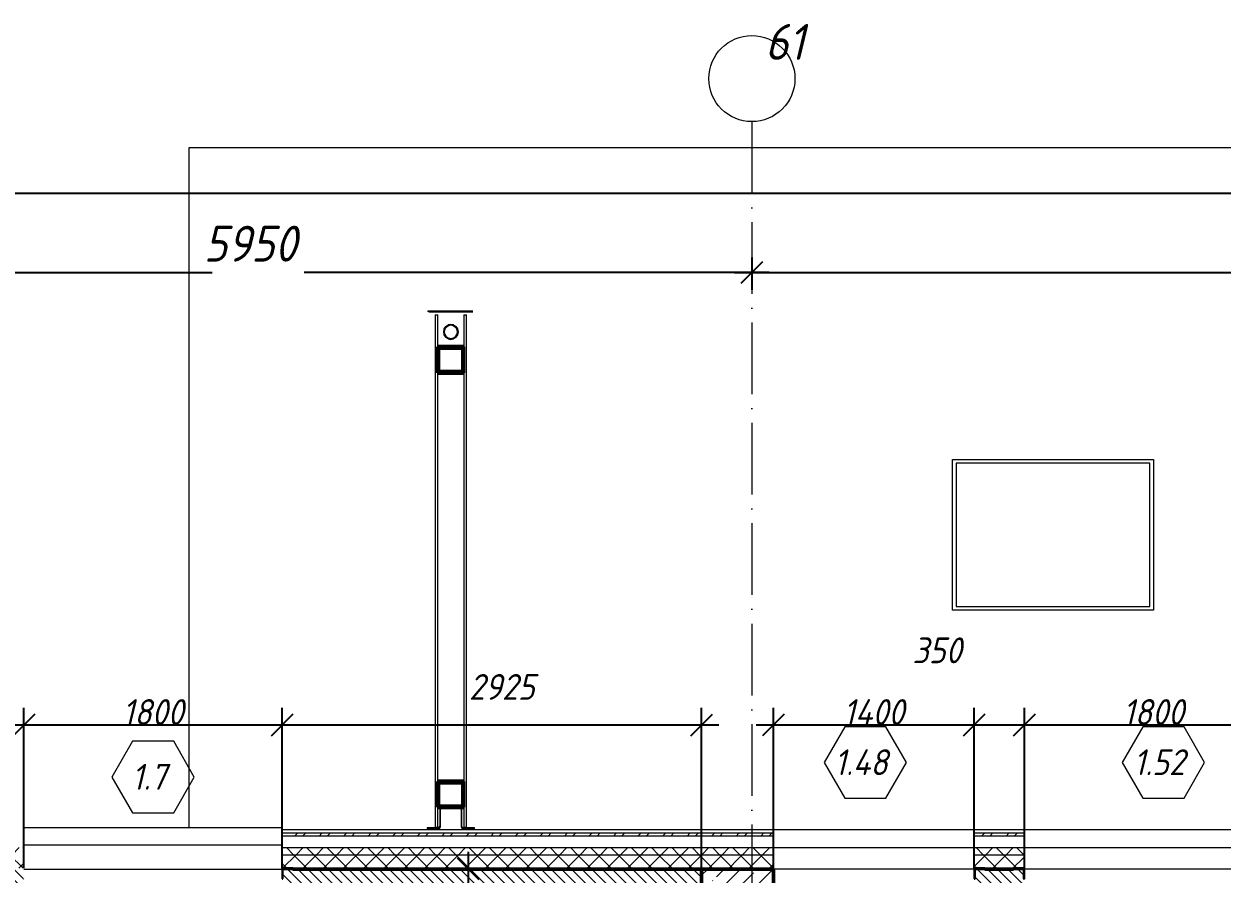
# Model space of a CAD drawing. Header units: millimetres. Extents: x -401725 to 250493, y 305116 to 802890.
# Drawn here: x -90976 to -82623, y 630363 to 636291 of the extents above; entities that cross this region are included whole.
import ezdxf

# ---------------------------------------------------------------- set-up
doc = ezdxf.new("R2010")
doc.units = ezdxf.units.MM
doc.linetypes.add('50_200_ШТРИХ_1Т_ш5_п1_п1_', pattern=[700, 500, -100, 0, -100])
for name, color, linetype, lineweight in [('A-____-____-DIMS', 7, 'Continuous', 9), ('A-DOOR-____-IDEN', 7, 'Continuous', 9), ('A-FLOR-____-OTLN', 7, 'Continuous', 9), ('A-GENM-____-MCUT', 7, 'Continuous', 25), ('A-GENM-____-OTLN-1', 7, 'Continuous', 25), ('A-GLAZ-____-OTLN', 7, 'Continuous', 9), ('A-WALL-____-MCUT', 7, 'Continuous', 13), ('A-WALL-____-MCUT-2', 7, 'Continuous', 50), ('A-WALL-____-OTLN', 7, 'Continuous', 9), ('A-WALL-____-PATT-1', 7, 'Continuous', 9), ('S-BEAM-____-MCUT', 7, 'Continuous', 53), ('S-BEAM-____-OTLN', 7, 'Continuous', 9), ('S-COLS-____-MCUT', 7, 'Continuous', 50), ('S-COLS-____-OTLN', 7, 'Continuous', 9), ('S-GRID-____-IDEN', 7, 'Continuous', 9), ('S-GRID-____-OTLN-1', 7, '50_200_ШТРИХ_1Т_ш5_п1_п1_', 9)]:
    doc.layers.add(name, color=color, linetype=linetype, lineweight=lineweight)
for name, color, linetype, lineweight, true_color in [('A-WALL-____-MCUT-7', 7, 'Continuous', 9, 0x000000), ('A-WALL-____-PATT-2', 7, 'Continuous', 9, 0x787878), ('A-WALL-FNSH-MCUT-3', 7, 'Continuous', 9, 0x000000)]:
    doc.layers.add(name, color=color, linetype=linetype, lineweight=lineweight, true_color=true_color)
doc.styles.add('ISOCPEUR_I', font='isocpeui.ttf', dxfattribs={"width": 0.9, "height": 2.5})
doc.styles.add('ISOCPEUR_I_10', font='isocpeui.ttf', dxfattribs={"width": 0.9, "height": 180})
doc.styles.add('ISOCPEUR_I_12', font='isocpeui.ttf', dxfattribs={"width": 0.9, "height": 180})
doc.styles.add('ISOCPEUR_I_14', font='isocpeui.ttf', dxfattribs={"width": 0.9, "height": 180})
doc.styles.add('ISOCPEUR_I_9', font='isocpeui.ttf', dxfattribs={"width": 0.9, "height": 250})
doc.dimstyles.new('ISO-1_8_0_9К_СРЕДНИЙ_Кладочные_4', dxfattribs={"dimscale": 304.8, "dimtxt": 179.276612, "dimasz": 0.492126, "dimexe": 0.393701, "dimexo": 0, "dimgap": 0, "dimtad": 1, "dimdec": 3, "dimrnd": 0.001, "dimdsep": 46, "dimtxsty": 'ISOCPEUR_I_10', "dimblk1": 'OBLIQUE', "dimblk2": 'OBLIQUE', "dimsah": 1, "dimcen": 0.09, "dimdle": 0.393701, "dimazin": 0, "dimtfac": 1, "dimtdec": 4, "dimtix": 1, "dimtmove": 1, "dimatfit": 3, "dimfxl": 1, "dimtvp": 1, "dimtolj": 1, "dimtzin": 0, "dimarcsym": 2})
doc.dimstyles.new('ISO-1_8_0_9К_СРЕДНИЙ_Кладочные_5', dxfattribs={"dimscale": 304.8, "dimtxt": 179.276612, "dimasz": 0.492126, "dimexe": 0.393701, "dimexo": 0, "dimgap": 0, "dimtad": 1, "dimdec": 3, "dimrnd": 0.001, "dimdsep": 46, "dimtxsty": 'ISOCPEUR_I_10', "dimblk1": 'OBLIQUE', "dimblk2": 'OBLIQUE', "dimsah": 1, "dimcen": 0.09, "dimdle": 0.393701, "dimazin": 0, "dimtfac": 1, "dimtdec": 4, "dimtix": 1, "dimtmove": 2, "dimatfit": 3, "dimfxl": 1, "dimtvp": 1, "dimtolj": 1, "dimtzin": 0, "dimarcsym": 2})
doc.dimstyles.new('ISO-1_8_0_9К_СРЕДНИЙ_Кладочные_6', dxfattribs={"dimscale": 304.8, "dimtxt": 179.276612, "dimasz": 0.492126, "dimexe": 0.393701, "dimexo": 0, "dimgap": 0, "dimtad": 1, "dimdec": 3, "dimrnd": 0.001, "dimdsep": 46, "dimtxsty": 'ISOCPEUR_I_14', "dimblk1": 'OBLIQUE', "dimblk2": 'OBLIQUE', "dimsah": 1, "dimcen": 0.09, "dimdle": 0.393701, "dimazin": 0, "dimtfac": 1, "dimtdec": 4, "dimtix": 1, "dimtmove": 0, "dimatfit": 3, "dimfxl": 1, "dimtvp": 1, "dimtolj": 1, "dimtzin": 0, "dimarcsym": 2})
doc.dimstyles.new('ISO-2_5_0_9К_БОЛЬШОЙ_ОСИ', dxfattribs={"dimscale": 304.8, "dimtxt": 248.995294, "dimasz": 0.492126, "dimexe": 0.393701, "dimexo": 0, "dimgap": 0, "dimtad": 1, "dimdec": 0, "dimzin": 0, "dimdsep": 46, "dimtxsty": 'ISOCPEUR_I', "dimblk1": 'OBLIQUE', "dimblk2": 'OBLIQUE', "dimsah": 1, "dimcen": 0.09, "dimdle": 0.393701, "dimazin": 0, "dimtfac": 1, "dimtdec": 4, "dimtix": 1, "dimtmove": 0, "dimatfit": 3, "dimfxl": 1, "dimtvp": 1, "dimtolj": 1, "dimtzin": 0, "dimarcsym": 2})
doc.dimstyles.new('ISO-2_5_0_9К_БОЛЬШОЙ_ОСИ_2', dxfattribs={"dimscale": 304.8, "dimtxt": 248.995294, "dimasz": 0.492126, "dimexe": 0.393701, "dimexo": 0, "dimgap": 0, "dimtad": 1, "dimdec": 0, "dimzin": 0, "dimdsep": 46, "dimtxsty": 'ISOCPEUR_I_9', "dimblk1": 'OBLIQUE', "dimblk2": 'OBLIQUE', "dimsah": 1, "dimcen": 0.09, "dimdle": 0.393701, "dimazin": 0, "dimtfac": 1, "dimtdec": 4, "dimtix": 1, "dimtmove": 2, "dimatfit": 3, "dimfxl": 1, "dimtvp": 1, "dimtolj": 1, "dimtzin": 0, "dimarcsym": 2})
pattern_1 = [(135, (-175000.736, 544716.51), (-35.35534, -35.35534), [])]
pattern_2 = [(45, (-175000.74, 544716.51), (-85.53659, 85.53659), []), (45, (-174943.71, 544716.51), (-85.53659, 85.53659), [])]
pattern_3 = [(45, (-175000.74, 544716.51), (-70.71068, 70.71068), []), (135, (-175000.74, 544716.51), (-70.71068, -70.71068), [])]

# ---------------------------------------------------------------- blocks, each defined once
blk = doc.blocks.new('BSC_Колонна _Прямоугольная - 500х500-V53-АР1_Кладочный план 1 этажа в осях 1-64_Ю-ЯЯ')
at = {"layer": 'S-COLS-____-OTLN'}
h = blk.add_hatch(dxfattribs=at)
h.set_pattern_fill('FP_53', color=256, style=0, pattern_type=2)
h.set_pattern_definition([(45, (-89000, -85431.04), (-114.04925, 114.04925), []), (45, (-88885.95, -85431.04), (-114.04925, 114.04925), [201.613, -40.323, 3.353, -36.97])])
h.paths.add_polyline_path([(-250, -250), (250, -250), (250, 250), (-250, 250)], flags=0)
at = {"layer": 'S-COLS-____-MCUT'}
for p, q in [((250, 250), (-250, 250)), ((-250, 250), (-250, -250)), ((250, -250), (250, 250)), ((-250, -250), (250, -250))]:
    blk.add_line(p, q, dxfattribs=at)
blk = doc.blocks.new('Фахверк_СКБ_Уголок - 250_2700-27497298-АР1_Кладочный план 1 этажа в осях 1-64_Ю-ЯЯ')
at = {"layer": 'A-GENM-____-MCUT'}
for p, q in [((200, 181), (125, 181)), ((125, 181), (125, 106)), ((131, 106), (131, 175)), ((131, 175), (200, 175)), ((200, 175), (200, 181)), ((125, 106), (131, 106)), ((131, -6), (125, -6)), ((125, -6), (125, -81)), ((125, -81), (200, -81)), ((131, -75), (131, -6)), ((200, -75), (131, -75)), ((200, -81), (200, -75))]:
    blk.add_line(p, q, dxfattribs=at)
blk = doc.blocks.new('Водосточная труба3 - Водосточная труба-27570315-АР1_Кладочный план 1 этажа в осях 1-64_Ю-ЯЯ')
at = {"layer": 'A-GENM-____-MCUT'}
for radius, start, end in [(50, 90, 270), (48, 90, 270), (50, 270, 90), (48, 270, 90)]:
    blk.add_arc((87001.3, 89427), radius, start, end, dxfattribs=at)
blk = doc.blocks.new('Каркас несущий 3 - Каркас несущий 1-27570357-АР1_Кладочный план 1 этажа в осях 1-64_Ю-ЯЯ')
at = {"layer": 'S-BEAM-____-MCUT'}
for p, q in [((86910.3, 89322), (86910.3, 89142)), ((87090.3, 89322), (86910.3, 89322)), ((86916.3, 89316), (87084.3, 89316)), ((86916.3, 89148), (86916.3, 89316)), ((87084.3, 89316), (87084.3, 89148)), ((87090.3, 89142), (87090.3, 89322)), ((86910.3, 89142), (87090.3, 89142)), ((87084.3, 89148), (86916.3, 89148)), ((86910.3, 86292), (86910.3, 86112)), ((87090.3, 86292), (86910.3, 86292)), ((87090.3, 86112), (87090.3, 86292)), ((86916.3, 86286), (87084.3, 86286)), ((86916.3, 86118), (86916.3, 86286)), ((87084.3, 86286), (87084.3, 86118)), ((86910.3, 86112), (87090.3, 86112)), ((87084.3, 86118), (86916.3, 86118))]:
    blk.add_line(p, q, dxfattribs=at)
blk = doc.blocks.new('Каркас несущий 6 - Каркас несущий 2-27571040-АР1_Кладочный план 1 этажа в осях 1-64_Ю-ЯЯ')
at = {"layer": 'S-BEAM-____-OTLN'}
for p, q in [((86891.3, 89546.9), (86891.3, 85971)), ((86891.3, 89546.9), (86892.3, 89546.9)), ((86892.3, 89546.9), (86910.3, 89546.9)), ((86910.3, 89546.9), (86911.3, 89546.9)), ((86911.3, 89322), (86911.3, 89546.9)), ((87091.3, 89546.9), (87091.3, 85971)), ((87091.3, 89546.9), (87092.3, 89546.9)), ((87092.3, 89546.9), (87110.3, 89546.9)), ((87110.3, 89546.9), (87111.3, 89546.9)), ((87111.3, 85971), (87111.3, 89546.9)), ((86911.3, 86292), (86911.3, 89142.1)), ((86911.3, 85971), (86911.3, 86112)), ((86892.3, 85971), (86891.3, 85971)), ((86910.3, 85971), (86892.3, 85971)), ((86911.3, 85971), (86910.3, 85971)), ((87092.3, 85971), (87091.3, 85971)), ((87110.3, 85971), (87092.3, 85971)), ((87111.3, 85971), (87110.3, 85971))]:
    blk.add_line(p, q, dxfattribs=at)
blk = doc.blocks.new('_Загрузка_Элементы крепления фасадных ламелей2 - _Загрузка_Элементы крепления фасадных ламелей-27588014-АР1_Кладочный план 1 этажа в осях 1-64_Ю-ЯЯ')
at = {"layer": 'S-BEAM-____-OTLN'}
for p, q in [((86923.7, 86099.4), (86923.7, 85978.5)), ((86928.7, 85978.4), (86928.7, 86099.3)), ((86938.1, 86108.9), (87063.9, 86108.9)), ((86938.1, 86107), (87063.9, 86107)), ((87073.3, 86099.3), (87073.3, 85978.4)), ((87078.3, 85978.5), (87078.3, 86099.4)), ((86914.1, 85968.9), (86836, 85968.9)), ((86836, 85968.9), (86836, 85963.9)), ((86836, 85963.9), (86914.2, 85963.9)), ((86836, 85963.9), (86836, 85962)), ((86836, 85962), (86914.2, 85962)), ((86928.7, 85976.6), (86928.7, 85978.4)), ((87073.3, 85978.4), (87073.3, 85976.6)), ((87087.8, 85963.9), (87166, 85963.9)), ((87087.8, 85962), (87166, 85962)), ((87166, 85968.9), (87087.9, 85968.9)), ((87166, 85963.9), (87166, 85968.9)), ((87166, 85962), (87166, 85963.9))]:
    blk.add_line(p, q, dxfattribs=at)
for centre, radius, start, end in [((86938.7, 86098.9), 15, 121.18316, 178.15842), ((86938.7, 86098.9), 10, 93.30148, 177.74449), ((86938.7, 86097.1), 10, 93.30148, 177.74449), ((87063.3, 86098.9), 10, 2.25551, 86.69852), ((87063.3, 86097.1), 10, 2.25551, 86.69852), ((87063.3, 86098.9), 15, 1.84158, 58.81684), ((86913.7, 85978.8), 10, 272.25551, 357.74449), ((86913.7, 85978.8), 15, 271.84158, 358.15842), ((86913.7, 85977), 15, 271.84158, 358.15842), ((87088.3, 85978.8), 15, 181.84158, 268.15842), ((87088.3, 85977), 15, 181.84158, 268.15842), ((87088.3, 85978.8), 10, 182.25551, 267.74449)]:
    blk.add_arc(centre, radius, start, end, dxfattribs=at)
blk = doc.blocks.new('Отлив_СКБ - Отлив витража_120_НВФ-31885689-АР1_Кладочный план 1 этажа в осях 1-64_Ю-ЯЯ')
at = {"layer": 'A-GLAZ-____-OTLN'}
for p, q in [((0, 83), (0, 120)), ((1800, 120), (0, 120)), ((1800, 120), (1800, 83)), ((0, 2), (1800, 2)), ((1800, 0), (0, 0))]:
    blk.add_line(p, q, dxfattribs=at)
blk = doc.blocks.new('Ось сетки - Круг_Ø6_00__ISO-2_5_0_9K_-25732049-АР1_Кладочный план 1 этажа в осях 1-64_Ю-ЯЯ')
at = {"layer": 'S-GRID-____-IDEN'}
blk.add_circle((0, 0), 3, dxfattribs=at)
blk = doc.blocks.new('_Oblique')
at = {"color": 0, "linetype": 'ByBlock', "lineweight": -2}
blk.add_line((-0.5, -0.5), (0.5, 0.5), dxfattribs=at)
blk = doc.blocks.new('*D12062')
at = {"layer": 'A-____-____-DIMS', "color": 0, "lineweight": -2, "transparency": 16777216}
for p, q in [((-91850.7, 634663), (-91850.7, 634437)), ((-85900.7, 634663), (-85900.7, 634437)), ((-91970.7, 634557), (-89663, 634557)), ((-85780.7, 634557), (-89021.9, 634557))]:
    blk.add_line(p, q, dxfattribs=at)
at = {"layer": 'Defpoints', "color": 0, "transparency": 16777216}
for p in [(-91850.7, 634663), (-85900.7, 634663), (-85900.7, 634557)]:
    blk.add_point(p, dxfattribs=at)
at = {"layer": 'A-____-____-DIMS', "color": 0, "lineweight": -2, "transparency": 16777216, "xscale": 150, "yscale": 150, "zscale": 150, "rotation": 180}
blk.add_blockref('_Oblique', (-91850.7, 634557), dxfattribs=at)
at = {"layer": 'A-____-____-DIMS', "color": 0, "lineweight": -2, "transparency": 16777216, "xscale": 150, "yscale": 150, "zscale": 150}
blk.add_blockref('_Oblique', (-85900.7, 634557), dxfattribs=at)
at = {"layer": 'A-____-____-DIMS', "color": 0, "transparency": 16777216, "insert": (-89721.7, 634883.6), "char_height": 250, "width": 758.478, "attachment_point": 1, "line_spacing_factor": 1.149209, "style": 'ISOCPEUR_I_9'}
blk.add_mtext('\\A1;5950', dxfattribs=at)
blk = doc.blocks.new('*D12063')
at = {"layer": 'A-____-____-DIMS', "color": 0, "lineweight": -2, "transparency": 16777216}
for p, q in [((-85900.7, 634663), (-85900.7, 634437)), ((-81650.7, 634663), (-81650.7, 634437)), ((-86020.7, 634557), (-81530.7, 634557))]:
    blk.add_line(p, q, dxfattribs=at)
at = {"layer": 'Defpoints', "color": 0, "transparency": 16777216}
for p in [(-85900.7, 634663), (-81650.7, 634663), (-81650.7, 634557)]:
    blk.add_point(p, dxfattribs=at)
at = {"layer": 'A-____-____-DIMS', "color": 0, "lineweight": -2, "transparency": 16777216, "xscale": 150, "yscale": 150, "zscale": 150, "rotation": 180}
blk.add_blockref('_Oblique', (-85900.7, 634557), dxfattribs=at)
at = {"layer": 'A-____-____-DIMS', "color": 0, "lineweight": -2, "transparency": 16777216, "xscale": 150, "yscale": 150, "zscale": 150}
blk.add_blockref('_Oblique', (-81650.7, 634557), dxfattribs=at)
at = {"layer": 'A-____-____-DIMS', "color": 0, "transparency": 16777216, "insert": (-83775.7, 634558.2), "char_height": 2.5, "width": 781.462, "attachment_point": 5, "style": 'ISOCPEUR_I'}
blk.add_mtext('\\A1;4250', dxfattribs=at)
blk = doc.blocks.new('*D12066')
at = {"layer": 'A-____-____-DIMS', "color": 0, "lineweight": -2, "transparency": 16777216}
for p, q in [((-177350.7, 635215.2), (-177350.7, 634989.2)), ((-73850.7, 635215.2), (-73850.7, 634989.2)), ((-177470.7, 635109.2), (-126117.4, 635109.2)), ((-73730.7, 635109.2), (-125238.4, 635109.2))]:
    blk.add_line(p, q, dxfattribs=at)
at = {"layer": 'Defpoints', "color": 0, "transparency": 16777216}
for p in [(-177350.7, 635215.2), (-73850.7, 635215.2), (-73850.7, 635109.2)]:
    blk.add_point(p, dxfattribs=at)
at = {"layer": 'A-____-____-DIMS', "color": 0, "lineweight": -2, "transparency": 16777216, "xscale": 150, "yscale": 150, "zscale": 150, "rotation": 180}
blk.add_blockref('_Oblique', (-177350.7, 635109.2), dxfattribs=at)
at = {"layer": 'A-____-____-DIMS', "color": 0, "lineweight": -2, "transparency": 16777216, "xscale": 150, "yscale": 150, "zscale": 150}
blk.add_blockref('_Oblique', (-73850.7, 635109.2), dxfattribs=at)
at = {"layer": 'A-____-____-DIMS', "color": 0, "transparency": 16777216, "insert": (-126218, 635435.8), "char_height": 250, "width": 1080.257, "attachment_point": 1, "line_spacing_factor": 1.149209, "style": 'ISOCPEUR_I_9'}
blk.add_mtext('\\A1;103500', dxfattribs=at)
blk = doc.blocks.new('Марка проема - марка проема-27336095-АР1_Кладочный план 1 этажа в осях 1-64_Ю-ЯЯ')
at = {"layer": 'A-DOOR-____-IDEN'}
for p, q in [((-1.439, 0.159), (-2.877, -2.333)), ((1.439, 0.159), (-1.439, 0.159)), ((2.877, -2.333), (1.439, 0.159)), ((-2.877, -2.333), (-1.439, -4.825)), ((1.439, -4.825), (2.877, -2.333)), ((-1.439, -4.825), (1.439, -4.825))]:
    blk.add_line(p, q, dxfattribs=at)
blk = doc.blocks.new('*D12780')
at = {"layer": 'A-____-____-DIMS', "color": 0, "lineweight": -2, "transparency": 16777216}
for p, q in [((-91600.7, 630397.6), (-91600.7, 631522.7)), ((-90975.7, 630403.6), (-90975.7, 631522.7)), ((-91720.7, 631402.7), (-90855.7, 631402.7))]:
    blk.add_line(p, q, dxfattribs=at)
at = {"layer": 'Defpoints', "color": 0, "transparency": 16777216}
for p in [(-90975.7, 631402.7), (-91600.7, 630397.6), (-90975.7, 630403.6)]:
    blk.add_point(p, dxfattribs=at)
at = {"layer": 'A-____-____-DIMS', "color": 0, "lineweight": -2, "transparency": 16777216, "xscale": 150, "yscale": 150, "zscale": 150, "rotation": 180}
blk.add_blockref('_Oblique', (-91600.7, 631402.7), dxfattribs=at)
at = {"layer": 'A-____-____-DIMS', "color": 0, "lineweight": -2, "transparency": 16777216, "xscale": 150, "yscale": 150, "zscale": 150}
blk.add_blockref('_Oblique', (-90975.7, 631402.7), dxfattribs=at)
at = {"layer": 'A-____-____-DIMS', "color": 0, "transparency": 16777216, "insert": (-91288.2, 631492.7), "char_height": 180, "width": 409.578, "attachment_point": 5, "style": 'ISOCPEUR_I_14'}
blk.add_mtext('\\A1;625', dxfattribs=at)
blk = doc.blocks.new('*D12781')
at = {"layer": 'A-____-____-DIMS', "color": 0, "lineweight": -2, "transparency": 16777216}
for p, q in [((-90975.7, 630403.6), (-90975.7, 631522.7)), ((-89175.7, 630403.6), (-89175.7, 631522.7)), ((-91095.7, 631402.7), (-89055.7, 631402.7))]:
    blk.add_line(p, q, dxfattribs=at)
at = {"layer": 'Defpoints', "color": 0, "transparency": 16777216}
for p in [(-89175.7, 631402.7), (-90975.7, 630403.6), (-89175.7, 630403.6)]:
    blk.add_point(p, dxfattribs=at)
at = {"layer": 'A-____-____-DIMS', "color": 0, "lineweight": -2, "transparency": 16777216, "xscale": 150, "yscale": 150, "zscale": 150, "rotation": 180}
blk.add_blockref('_Oblique', (-90975.7, 631402.7), dxfattribs=at)
at = {"layer": 'A-____-____-DIMS', "color": 0, "lineweight": -2, "transparency": 16777216, "xscale": 150, "yscale": 150, "zscale": 150}
blk.add_blockref('_Oblique', (-89175.7, 631402.7), dxfattribs=at)
at = {"layer": 'A-____-____-DIMS', "color": 0, "transparency": 16777216, "insert": (-90075.7, 631492.7), "char_height": 180, "width": 504.733, "attachment_point": 5, "style": 'ISOCPEUR_I_14'}
blk.add_mtext('\\A1;1800', dxfattribs=at)
blk = doc.blocks.new('*D12782')
at = {"layer": 'A-____-____-DIMS', "color": 0, "lineweight": -2, "transparency": 16777216}
for p, q in [((-89175.7, 630403.6), (-89175.7, 631522.7)), ((-86250.7, 630397.6), (-86250.7, 631522.7)), ((-89295.7, 631402.7), (-86130.7, 631402.7))]:
    blk.add_line(p, q, dxfattribs=at)
at = {"layer": 'Defpoints', "color": 0, "transparency": 16777216}
for p in [(-86250.7, 631402.7), (-89175.7, 630403.6), (-86250.7, 630397.6)]:
    blk.add_point(p, dxfattribs=at)
at = {"layer": 'A-____-____-DIMS', "color": 0, "lineweight": -2, "transparency": 16777216, "xscale": 150, "yscale": 150, "zscale": 150, "rotation": 180}
blk.add_blockref('_Oblique', (-89175.7, 631402.7), dxfattribs=at)
at = {"layer": 'A-____-____-DIMS', "color": 0, "lineweight": -2, "transparency": 16777216, "xscale": 150, "yscale": 150, "zscale": 150}
blk.add_blockref('_Oblique', (-86250.7, 631402.7), dxfattribs=at)
at = {"layer": 'A-____-____-DIMS', "color": 0, "transparency": 16777216, "insert": (-87873, 631757.8), "char_height": 180, "width": 546.104, "attachment_point": 1, "line_spacing_factor": 1.149209, "style": 'ISOCPEUR_I_10'}
blk.add_mtext('\\A1;2925', dxfattribs=at)
blk = doc.blocks.new('*D12783')
at = {"layer": 'A-____-____-DIMS', "color": 0, "lineweight": -2, "transparency": 16777216}
for p, q in [((-85750.7, 630397.6), (-85750.7, 631522.7)), ((-84350.7, 630403.6), (-84350.7, 631522.7)), ((-85870.7, 631402.7), (-84230.7, 631402.7))]:
    blk.add_line(p, q, dxfattribs=at)
at = {"layer": 'Defpoints', "color": 0, "transparency": 16777216}
for p in [(-84350.7, 631402.7), (-85750.7, 630397.6), (-84350.7, 630403.6)]:
    blk.add_point(p, dxfattribs=at)
at = {"layer": 'A-____-____-DIMS', "color": 0, "lineweight": -2, "transparency": 16777216, "xscale": 150, "yscale": 150, "zscale": 150, "rotation": 180}
blk.add_blockref('_Oblique', (-85750.7, 631402.7), dxfattribs=at)
at = {"layer": 'A-____-____-DIMS', "color": 0, "lineweight": -2, "transparency": 16777216, "xscale": 150, "yscale": 150, "zscale": 150}
blk.add_blockref('_Oblique', (-84350.7, 631402.7), dxfattribs=at)
at = {"layer": 'A-____-____-DIMS', "color": 0, "transparency": 16777216, "insert": (-85050.7, 631492.7), "char_height": 180, "width": 521.281, "attachment_point": 5, "style": 'ISOCPEUR_I_14'}
blk.add_mtext('\\A1;1400', dxfattribs=at)
blk = doc.blocks.new('*D12784')
at = {"layer": 'A-____-____-DIMS', "color": 0, "lineweight": -2, "transparency": 16777216}
for p, q in [((-84350.7, 630403.6), (-84350.7, 631522.7)), ((-84000.7, 630403.6), (-84000.7, 631522.7)), ((-84470.7, 631402.7), (-83880.7, 631402.7))]:
    blk.add_line(p, q, dxfattribs=at)
at = {"layer": 'Defpoints', "color": 0, "transparency": 16777216}
for p in [(-84000.7, 631402.7), (-84350.7, 630403.6), (-84000.7, 630403.6)]:
    blk.add_point(p, dxfattribs=at)
at = {"layer": 'A-____-____-DIMS', "color": 0, "lineweight": -2, "transparency": 16777216, "xscale": 150, "yscale": 150, "zscale": 150, "rotation": 180}
blk.add_blockref('_Oblique', (-84350.7, 631402.7), dxfattribs=at)
at = {"layer": 'A-____-____-DIMS', "color": 0, "lineweight": -2, "transparency": 16777216, "xscale": 150, "yscale": 150, "zscale": 150}
blk.add_blockref('_Oblique', (-84000.7, 631402.7), dxfattribs=at)
at = {"layer": 'A-____-____-DIMS', "color": 0, "transparency": 16777216, "insert": (-84781.3, 632013), "char_height": 180, "width": 409.578, "attachment_point": 1, "line_spacing_factor": 1.149209, "style": 'ISOCPEUR_I_10'}
blk.add_mtext('\\A1;350', dxfattribs=at)
blk = doc.blocks.new('*D12785')
at = {"layer": 'A-____-____-DIMS', "color": 0, "lineweight": -2, "transparency": 16777216}
for p, q in [((-84000.7, 630403.6), (-84000.7, 631522.7)), ((-82200.7, 630403.6), (-82200.7, 631522.7)), ((-84120.7, 631402.7), (-82080.7, 631402.7))]:
    blk.add_line(p, q, dxfattribs=at)
at = {"layer": 'Defpoints', "color": 0, "transparency": 16777216}
for p in [(-82200.7, 631402.7), (-84000.7, 630403.6), (-82200.7, 630403.6)]:
    blk.add_point(p, dxfattribs=at)
at = {"layer": 'A-____-____-DIMS', "color": 0, "lineweight": -2, "transparency": 16777216, "xscale": 150, "yscale": 150, "zscale": 150, "rotation": 180}
blk.add_blockref('_Oblique', (-84000.7, 631402.7), dxfattribs=at)
at = {"layer": 'A-____-____-DIMS', "color": 0, "lineweight": -2, "transparency": 16777216, "xscale": 150, "yscale": 150, "zscale": 150}
blk.add_blockref('_Oblique', (-82200.7, 631402.7), dxfattribs=at)
at = {"layer": 'A-____-____-DIMS', "color": 0, "transparency": 16777216, "insert": (-83100.7, 631492.7), "char_height": 180, "width": 504.733, "attachment_point": 5, "style": 'ISOCPEUR_I_14'}
blk.add_mtext('\\A1;1800', dxfattribs=at)
blk = doc.blocks.new('*D12823')
at = {"layer": 'A-____-____-DIMS', "color": 0, "lineweight": -2, "transparency": 16777216}
for p, q in [((-87877.1, 630027.6), (-87877.1, 630517.6)), ((-87983.2, 630397.6), (-87757.1, 630397.6)), ((-87983.2, 630147.6), (-87757.1, 630147.6))]:
    blk.add_line(p, q, dxfattribs=at)
at = {"layer": 'Defpoints', "color": 0, "transparency": 16777216}
for p in [(-87983.2, 630397.6), (-87877.1, 630397.6), (-87983.2, 630147.6)]:
    blk.add_point(p, dxfattribs=at)
at = {"layer": 'A-____-____-DIMS', "color": 0, "lineweight": -2, "transparency": 16777216, "xscale": 150, "yscale": 150, "zscale": 150}
for p, rotation in [((-87877.1, 630397.6), 90), ((-87877.1, 630147.6), 270)]:
    blk.add_blockref('_Oblique', p, dxfattribs=dict(at, rotation=rotation))
at = {"layer": 'A-____-____-DIMS', "color": 0, "transparency": 16777216, "insert": (-88112.3, 629708.8), "char_height": 180, "width": 409.578, "attachment_point": 1, "rotation": 90, "line_spacing_factor": 1.149209, "style": 'ISOCPEUR_I_10'}
blk.add_mtext('\\A1;250', dxfattribs=at)

msp = doc.modelspace()

# ---------------------------------------------------------------- hatches: boundary and pattern name
at = {"layer": 'A-WALL-____-PATT-1'}
h = msp.add_hatch(dxfattribs=at)
h.set_pattern_fill('FP_6', color=256, style=0, pattern_type=2)
h.set_pattern_definition(pattern_1)
h.paths.add_polyline_path([(-89100.7357, 630147.5526), (-86250.7357, 630147.5526), (-86250.7357, 630397.5526), (-89169.7357, 630397.5526), (-89169.7357, 630328.5526), (-89175.7357, 630328.5526), (-89175.7357, 630216.5526), (-89169.7357, 630216.5526), (-89169.7357, 630147.5526)], flags=0)
h.paths.add_polyline_path([(-91060.7252, 630147.5526), (-90981.7357, 630147.5526), (-90981.7357, 630216.5526), (-90975.7357, 630216.5526), (-90975.7357, 630328.5526), (-90981.7357, 630328.5526), (-90981.7357, 630397.5526), (-91600.7357, 630397.5526), (-91600.7357, 630147.5526)], flags=0)
h = msp.add_hatch(dxfattribs=at)
h.set_pattern_fill('FP_6', color=256, style=0, pattern_type=2)
h.set_pattern_definition(pattern_1)
h.paths.add_polyline_path([(-84270.7357, 630147.5526), (-84006.7357, 630147.5526), (-84006.7357, 630216.5526), (-84000.7357, 630216.5526), (-84000.7357, 630328.5526), (-84006.7357, 630328.5526), (-84006.7357, 630397.5526), (-84344.7357, 630397.5526), (-84344.7357, 630328.5526), (-84350.7357, 630328.5526), (-84350.7357, 630216.5526), (-84344.7357, 630216.5526), (-84344.7357, 630147.5526), (-84275.7357, 630147.5526)], flags=0)
h.paths.add_polyline_path([(-82125.7357, 630147.5526), (-82000.7357, 630147.5526), (-82000.7357, 630397.5526), (-82194.7357, 630397.5526), (-82194.7357, 630328.5526), (-82200.7357, 630328.5526), (-82200.7357, 630216.5526), (-82194.7357, 630216.5526), (-82194.7357, 630147.5526)], flags=0)
at = {"layer": 'A-WALL-____-PATT-2'}
h = msp.add_hatch(dxfattribs=at)
h.set_pattern_fill('FP_3', color=256, style=0, pattern_type=2)
h.set_pattern_definition(pattern_2)
h.paths.add_polyline_path([(-88409.5288, 630627.5526), (-85990.7357, 630627.5526), (-85990.7357, 630647.5526), (-89175.7357, 630647.5526), (-89175.7357, 630627.5526)], flags=0)
h.paths.add_polyline_path([(-92100.7357, 630627.5526), (-90975.7357, 630627.5526), (-90975.7357, 630647.5526), (-92100.7357, 630647.5526)], flags=0)
h.paths.add_polyline_path([(-93900.7357, 630627.5526), (-93900.7357, 630647.5526), (-97950.7357, 630647.5526), (-97950.7357, 630627.5526), (-95479.3859, 630627.5526)], flags=0)
h.paths.add_polyline_path([(-100265.7357, 630627.5526), (-99750.7357, 630627.5526), (-99750.7357, 630647.5526), (-100265.7357, 630647.5526)], flags=0)
h = msp.add_hatch(dxfattribs=at)
h.set_pattern_fill('FP_3', color=256, style=0, pattern_type=2)
h.set_pattern_definition(pattern_2)
h.paths.add_polyline_path([(-85990.7357, 630627.5526), (-85750.7357, 630627.5526), (-85750.7357, 630647.5526), (-85990.7357, 630647.5526)], flags=0)
h.paths.add_polyline_path([(-73500.7357, 630627.5526), (-73500.7357, 630647.5526), (-77400.7357, 630647.5526), (-77400.7357, 630627.5526), (-73520.7357, 630627.5526)], flags=0)
h.paths.add_polyline_path([(-84000.7357, 630627.5526), (-84000.7357, 630647.5526), (-84350.7357, 630647.5526), (-84350.7357, 630627.5526)], flags=0)
h.paths.add_polyline_path([(-81500.7357, 630627.5526), (-81500.7357, 630647.5526), (-82200.7357, 630647.5526), (-82200.7357, 630627.5526)], flags=0)
h.paths.add_polyline_path([(-79400.7357, 630627.5526), (-78800.7357, 630627.5526), (-78800.7357, 630647.5526), (-79400.7357, 630647.5526)], flags=0)
h = msp.add_hatch(dxfattribs=at)
h.set_pattern_fill('FP_1', color=256, style=0, pattern_type=2)
h.set_pattern_definition(pattern_3)
h.paths.add_polyline_path([(-86642.0645, 630497.5526), (-85990.7357, 630497.5526), (-85990.7357, 630547.5526), (-89175.7357, 630547.5526), (-89175.7357, 630497.5526), (-87525.7966, 630497.5526)], flags=0)
h.paths.add_polyline_path([(-93900.7357, 630497.5526), (-93900.7357, 630547.5526), (-97950.7357, 630547.5526), (-97950.7357, 630497.5526), (-95479.3859, 630497.5526)], flags=0)
h.paths.add_polyline_path([(-92100.7357, 630497.5526), (-90975.7357, 630497.5526), (-90975.7357, 630547.5526), (-92100.7357, 630547.5526)], flags=0)
h.paths.add_polyline_path([(-99750.7357, 630497.5526), (-99750.7357, 630547.5526), (-100265.7357, 630547.5526), (-100265.7357, 630497.5526), (-99898.0466, 630497.5526)], flags=0)
h = msp.add_hatch(dxfattribs=at)
h.set_pattern_fill('FP_1', color=256, style=0, pattern_type=2)
h.set_pattern_definition(pattern_3)
h.paths.add_polyline_path([(-100250.7357, 630397.5526), (-99750.7357, 630397.5526), (-99750.7357, 630497.5526), (-100265.7357, 630497.5526), (-100265.7357, 630397.5526)], flags=0)
h.paths.add_polyline_path([(-85990.7357, 630397.5526), (-85990.7357, 630497.5526), (-89175.7357, 630497.5526), (-89175.7357, 630403.5526), (-89100.7357, 630403.5526), (-89100.7357, 630397.5526), (-86250.7357, 630397.5526)], flags=0)
h.paths.add_polyline_path([(-97500.7357, 630397.5526), (-93975.7357, 630397.5526), (-93975.7357, 630403.5526), (-93900.7357, 630403.5526), (-93900.7357, 630497.5526), (-97950.7357, 630497.5526), (-97950.7357, 630403.5526), (-97875.7357, 630403.5526), (-97875.7357, 630397.5526)], flags=0)
h.paths.add_polyline_path([(-92100.7357, 630397.5526), (-91050.7357, 630397.5526), (-91050.7357, 630403.5526), (-90975.7357, 630403.5526), (-90975.7357, 630497.5526), (-92100.7357, 630497.5526)], flags=0)
h = msp.add_hatch(dxfattribs=at)
h.set_pattern_fill('FP_1', color=256, style=0, pattern_type=2)
h.set_pattern_definition(pattern_3)
h.paths.add_polyline_path([(-75153.5466, 630497.5526), (-73650.7357, 630497.5526), (-73650.7357, 630547.5526), (-77400.7357, 630547.5526), (-77400.7357, 630497.5526), (-75595.4127, 630497.5526)], flags=0)
h.paths.add_polyline_path([(-85990.7357, 630497.5526), (-85750.7357, 630497.5526), (-85750.7357, 630547.5526), (-85990.7357, 630547.5526)], flags=0)
h.paths.add_polyline_path([(-81500.7357, 630497.5526), (-81500.7357, 630547.5526), (-82200.7357, 630547.5526), (-82200.7357, 630497.5526)], flags=0)
h.paths.add_polyline_path([(-84350.7357, 630497.5526), (-84000.7357, 630497.5526), (-84000.7357, 630547.5526), (-84350.7357, 630547.5526)], flags=0)
h.paths.add_polyline_path([(-78800.7357, 630497.5526), (-78800.7357, 630547.5526), (-79400.7357, 630547.5526), (-79400.7357, 630497.5526)], flags=0)
h = msp.add_hatch(dxfattribs=at)
h.set_pattern_fill('FP_1', color=256, style=0, pattern_type=2)
h.set_pattern_definition(pattern_3)
h.paths.add_polyline_path([(-73750.7357, 630397.5526), (-73750.7357, 630497.5526), (-77400.7357, 630497.5526), (-77400.7357, 630397.5526), (-74269.8145, 630397.5526)], flags=0)
h.paths.add_polyline_path([(-81500.7357, 630397.5526), (-81500.7357, 630497.5526), (-82200.7357, 630497.5526), (-82200.7357, 630403.5526), (-82125.7357, 630403.5526), (-82125.7357, 630397.5526), (-82000.7357, 630397.5526)], flags=0)
h.paths.add_polyline_path([(-78800.7357, 630397.5526), (-78800.7357, 630497.5526), (-79400.7357, 630497.5526), (-79400.7357, 630397.5526)], flags=0)
h.paths.add_polyline_path([(-85990.7357, 630397.5526), (-85750.7357, 630397.5526), (-85750.7357, 630497.5526), (-85990.7357, 630497.5526)], flags=0)
h.paths.add_polyline_path([(-84075.7357, 630397.5526), (-84075.7357, 630403.5526), (-84000.7357, 630403.5526), (-84000.7357, 630497.5526), (-84350.7357, 630497.5526), (-84350.7357, 630403.5526), (-84275.7357, 630403.5526), (-84275.7357, 630397.5526)], flags=0)

# ---------------------------------------------------------------- linework, layer by layer
at = {"layer": 'A-FLOR-____-OTLN'}
for p, q in [((-72984.4058, 635427.5526), (-89826.2058, 635427.5526)), ((-89826.2058, 635427.5526), (-89826.2058, 630684.5526)), ((-84500.7357, 633252.5526), (-83100.7357, 633252.5526)), ((-84500.7357, 632202.5526), (-84500.7357, 633252.5526)), ((-83100.7357, 633252.5526), (-83100.7357, 632202.5526)), ((-84475.7357, 633227.5526), (-84475.7357, 632227.5526)), ((-83125.7357, 633227.5526), (-84475.7357, 633227.5526)), ((-83125.7357, 632227.5526), (-83125.7357, 633227.5526)), ((-83100.7357, 632202.5526), (-84500.7357, 632202.5526)), ((-84475.7357, 632227.5526), (-83125.7357, 632227.5526)), ((-89175.7357, 630674.5526), (-72984.4058, 630674.5526)), ((-84350.7357, 630397.5526), (-85750.7357, 630397.5526)), ((-82200.7357, 630397.5526), (-84000.7357, 630397.5526))]:
    msp.add_line(p, q, dxfattribs=at)
at = {"layer": 'A-WALL-____-MCUT'}
for p, q in [((-89175.7357, 630627.5526), (-89175.7357, 630403.5526)), ((-85750.7357, 630627.5526), (-89175.7357, 630627.5526)), ((-85750.7357, 630397.5526), (-85750.7357, 630627.5526)), ((-84000.7357, 630627.5526), (-84350.7357, 630627.5526)), ((-84350.7357, 630627.5526), (-84350.7357, 630403.5526)), ((-84000.7357, 630403.5526), (-84000.7357, 630627.5526))]:
    msp.add_line(p, q, dxfattribs=at)
at = {"layer": 'A-WALL-____-MCUT-2'}
for p, q in [((-86250.7357, 630397.5526), (-89100.7357, 630397.5526)), ((-84075.7357, 630397.5526), (-84275.7357, 630397.5526))]:
    msp.add_line(p, q, dxfattribs=at)
at = {"layer": 'A-WALL-____-MCUT-7'}
for p, q in [((-89175.7357, 630547.5526), (-85750.7357, 630547.5526)), ((-89175.7357, 630497.5526), (-85750.7357, 630497.5526)), ((-84350.7357, 630547.5526), (-84000.7357, 630547.5526)), ((-84350.7357, 630497.5526), (-84000.7357, 630497.5526)), ((-89100.7357, 630397.5526), (-86250.7357, 630397.5526)), ((-84275.7357, 630397.5526), (-84075.7357, 630397.5526))]:
    msp.add_line(p, q, dxfattribs=at)
at = {"layer": 'A-WALL-____-OTLN'}
for p, q in [((-85750.7357, 630547.5526), (-84350.7357, 630547.5526)), ((-84000.7357, 630547.5526), (-82200.7357, 630547.5526)), ((-90975.7357, 630397.5526), (-89175.7357, 630397.5526)), ((-84350.7357, 630397.5526), (-85750.7357, 630397.5526))]:
    msp.add_line(p, q, dxfattribs=at)
at = {"layer": 'A-WALL-FNSH-MCUT-3'}
for p, q in [((-87845.4058, 634288.5526), (-88159.4058, 634288.5526)), ((-88159.4058, 634288.5526), (-88159.4058, 634282.5526)), ((-88153.4058, 634282.5526), (-87845.4058, 634282.5526)), ((-85750.7357, 630647.5526), (-89175.7357, 630647.5526)), ((-89175.7357, 630647.5526), (-89175.7357, 630627.5526)), ((-85750.7357, 630627.5526), (-85750.7357, 630647.5526)), ((-84000.7357, 630647.5526), (-84350.7357, 630647.5526)), ((-84350.7357, 630647.5526), (-84350.7357, 630627.5526)), ((-84000.7357, 630627.5526), (-84000.7357, 630647.5526))]:
    msp.add_line(p, q, dxfattribs=at)
at = {"layer": 'S-GRID-____-OTLN-1'}
msp.add_line((-85900.7357, 635609.362), (-85900.7357, 584985.5274), dxfattribs=at)

# ---------------------------------------------------------------- block references
at = {"layer": 'A-DOOR-____-IDEN', "xscale": 99.99999999999993, "yscale": 99.99999999999993, "zscale": 99.99999999999993}
for p in [(-85109.7501, 631374.0526), (-83031.6994, 631374.0526), (-90075.7357, 631272.5526)]:
    msp.add_blockref('Марка проема - марка проема-27336095-АР1_Кладочный план 1 этажа в осях 1-64_Ю-ЯЯ', p, dxfattribs=at)
at = {"layer": 'A-GENM-____-OTLN-1'}
for name, p in [('Водосточная труба3 - Водосточная труба-27570315-АР1_Кладочный план 1 этажа в осях 1-64_Ю-ЯЯ', (-175000.7357, 544716.5106)), ('Фахверк_СКБ_Уголок - 250_2700-27497298-АР1_Кладочный план 1 этажа в осях 1-64_Ю-ЯЯ', (-89300.7357, 630222.5526)), ('Фахверк_СКБ_Уголок - 250_2700-27497298-АР1_Кладочный план 1 этажа в осях 1-64_Ю-ЯЯ', (-84475.7357, 630222.5526))]:
    msp.add_blockref(name, p, dxfattribs=at)
at = {"layer": 'A-GENM-____-OTLN-1', "rotation": 180}
msp.add_blockref('Фахверк_СКБ_Уголок - 250_2700-27497298-АР1_Кладочный план 1 этажа в осях 1-64_Ю-ЯЯ', (-83875.7357, 630322.5526), dxfattribs=at)
at = {"layer": 'A-GLAZ-____-OTLN'}
msp.add_blockref('Отлив_СКБ - Отлив витража_120_НВФ-31885689-АР1_Кладочный план 1 этажа в осях 1-64_Ю-ЯЯ', (-90975.7357, 630564.5526), dxfattribs=at)
at = {"layer": 'S-BEAM-____-OTLN'}
for name in ['Каркас несущий 6 - Каркас несущий 2-27571040-АР1_Кладочный план 1 этажа в осях 1-64_Ю-ЯЯ', 'Каркас несущий 3 - Каркас несущий 1-27570357-АР1_Кладочный план 1 этажа в осях 1-64_Ю-ЯЯ', '_Загрузка_Элементы крепления фасадных ламелей2 - _Загрузка_Элементы крепления фасадных ламелей-27588014-АР1_Кладочный план 1 этажа в осях 1-64_Ю-ЯЯ']:
    msp.add_blockref(name, (-175000.7357, 544716.5106), dxfattribs=at)
at = {"layer": 'S-COLS-____-OTLN'}
msp.add_blockref('BSC_Колонна _Прямоугольная - 500х500-V53-АР1_Кладочный план 1 этажа в осях 1-64_Ю-ЯЯ', (-86000.7357, 630147.5526), dxfattribs=at)
at = {"layer": 'S-GRID-____-IDEN', "xscale": 99.99999999999993, "yscale": 99.99999999999993, "zscale": 99.99999999999993, "rotation": 180}
msp.add_blockref('Ось сетки - Круг_Ø6_00__ISO-2_5_0_9K_-25732049-АР1_Кладочный план 1 этажа в осях 1-64_Ю-ЯЯ', (-85900.7357, 635909.362), dxfattribs=at)

# ---------------------------------------------------------------- texts
at = {"layer": 'A-DOOR-____-IDEN', "char_height": 180, "attachment_point": 1, "style": 'ISOCPEUR_I_14'}
for s, insert, width in [('1.48', (-85325.9391, 631232.8721), 476.202375), ('1.52', (-83239.3385, 631232.8721), 454.556812), ('1.7', (-90223.5248, 631131.3721), 310.253062)]:
    msp.add_mtext(s, dxfattribs=dict(at, insert=insert, width=width))
at = {"layer": 'S-GRID-____-IDEN', "insert": (-85809.5923, 636290.5494), "char_height": 250, "width": 346.329, "attachment_point": 1, "style": 'ISOCPEUR_I_12'}
msp.add_mtext('61', dxfattribs=at)

# ---------------------------------------------------------------- dimensions: what is measured, and where the dimension line sits
at = {"layer": 'A-____-____-DIMS'}
for base, p1, p2, dimstyle, override, picture, middle in [((-73850.7357, 635109.1792), (-177350.7357, 635215.2452), (-73850.7357, 635215.2452), 'ISO-2_5_0_9К_БОЛЬШОЙ_ОСИ_2', {"dimpost": '<>', "dimfxl": 103500}, '*D12066', (-125677.8855, 635269.1264)), ((-85900.7357, 634556.9599), (-91850.7357, 634663.0259), (-85900.7357, 634663.0259), 'ISO-2_5_0_9К_БОЛЬШОЙ_ОСИ_2', {"dimpost": '<>', "dimfxl": 5950}, '*D12062', (-89342.4811, 634716.9072)), ((-84000.7357, 631402.6599), (-84350.7357, 630403.5526), (-84000.7357, 630403.5526), 'ISO-1_8_0_9К_СРЕДНИЙ_Кладочные_5', {"dimpost": '<>', "dimfxl": 350}, '*D12784', (-84576.484, 631892.95)), ((-86250.7357, 631402.6599), (-89175.7357, 630403.5526), (-86250.7357, 630397.5526), 'ISO-1_8_0_9К_СРЕДНИЙ_Кладочные_4', {"dimpost": '<>', "dimfxl": 2925.006154}, '*D12782', (-87599.9123, 631517.822))]:
    dim = msp.add_linear_dim(base=base, p1=p1, p2=p2, dimstyle=dimstyle, override=override, dxfattribs=at)
    dim.commit()
    dim.dimension.update_dxf_attribs({"geometry": picture, "text_midpoint": middle, "dimtype": 160})
for base, p1, p2, dimstyle, override, picture, middle in [((-81650.7357, 634556.9599), (-85900.7357, 634663.0259), (-81650.7357, 634663.0259), 'ISO-2_5_0_9К_БОЛЬШОЙ_ОСИ', {"dimpost": '<>', "dimfxl": 4250}, '*D12063', (-83775.7357, 634558.2099)), ((-90975.7357, 631402.6599), (-91600.7357, 630397.5526), (-90975.7357, 630403.5526), 'ISO-1_8_0_9К_СРЕДНИЙ_Кладочные_6', {"dimpost": '<>', "dimfxl": 625.028799}, '*D12780', (-91288.2357, 631492.6599)), ((-89175.7357, 631402.6599), (-90975.7357, 630403.5526), (-89175.7357, 630403.5526), 'ISO-1_8_0_9К_СРЕДНИЙ_Кладочные_6', {"dimpost": '<>', "dimfxl": 1800}, '*D12781', (-90075.7357, 631492.6599)), ((-84350.7357, 631402.6599), (-85750.7357, 630397.5526), (-84350.7357, 630403.5526), 'ISO-1_8_0_9К_СРЕДНИЙ_Кладочные_6', {"dimpost": '<>', "dimfxl": 1400.012857}, '*D12783', (-85050.7357, 631492.6599)), ((-82200.7357, 631402.6599), (-84000.7357, 630403.5526), (-82200.7357, 630403.5526), 'ISO-1_8_0_9К_СРЕДНИЙ_Кладочные_6', {"dimpost": '<>', "dimfxl": 1800}, '*D12785', (-83100.7357, 631492.6599))]:
    dim = msp.add_linear_dim(base=base, p1=p1, p2=p2, dimstyle=dimstyle, override=override, dxfattribs=at)
    dim.commit()
    dim.dimension.update_dxf_attribs({"geometry": picture, "text_midpoint": middle})
dim = msp.add_linear_dim(base=(-87877.0962, 630397.5526), p1=(-87983.1622, 630147.5526), p2=(-87983.1622, 630397.5526), angle=90, dimstyle='ISO-1_8_0_9К_СРЕДНИЙ_Кладочные_5', override={"dimpost": '<>', "dimfxl": 250}, dxfattribs=at)
dim.commit()
dim.dimension.update_dxf_attribs({"geometry": '*D12823', "text_midpoint": (-87992.2582, 629913.6136), "dimtype": 160, "text_rotation": 90})

doc.saveas('drawing.dxf')
